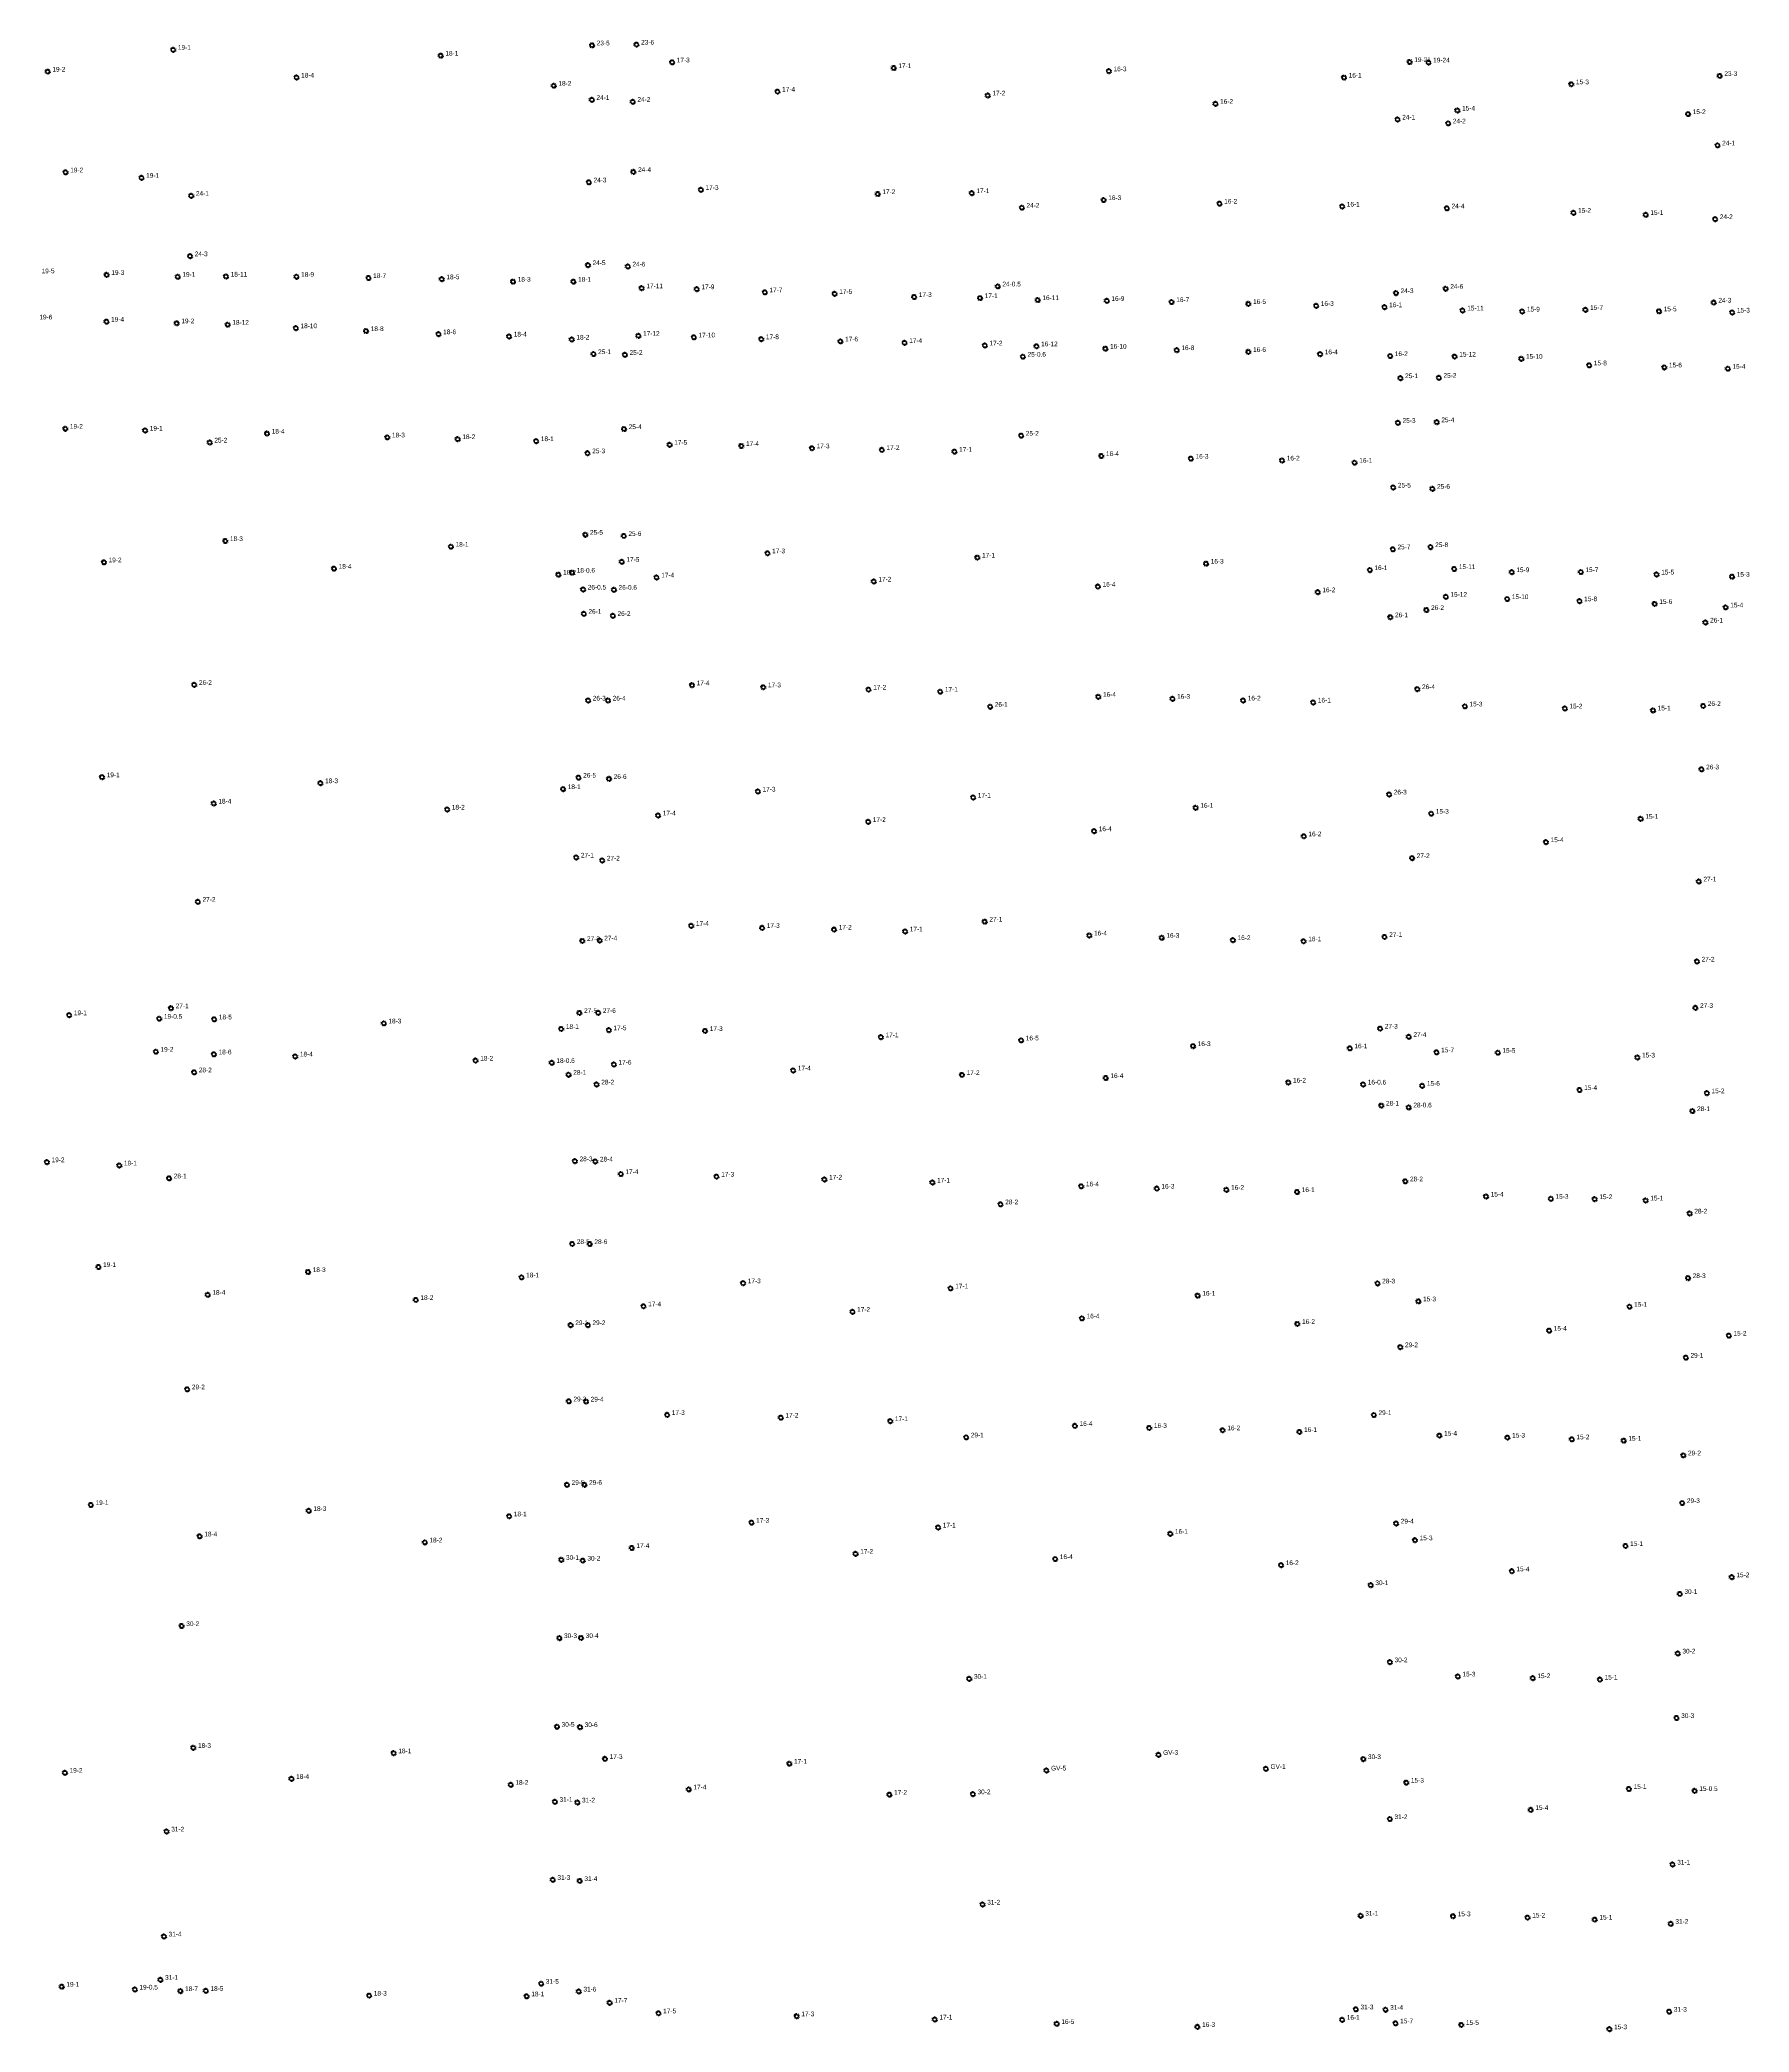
# Model space of a CAD drawing. Header units: inches. Extents: x 486468 to 494393, y 5455952 to 5461583.
# Drawn here: x 489153 to 489883, y 5456048 to 5456898 of the extents above; entities that cross this region are included whole.
import ezdxf

# ---------------------------------------------------------------- set-up
doc = ezdxf.new("R2010")
doc.units = ezdxf.units.IN
doc.header["$MEASUREMENT"] = 0
doc.layers.add('StreetLightingPoles', color=10, linetype='Continuous')

# ---------------------------------------------------------------- blocks, each defined once
blk = doc.blocks.new('Light')
at = {"color": 255}
for p, q in [((-0.71, 0.23), (-1.19, 0.39)), ((-0.44, 0.61), (-0.73, 1.01)), ((0, 0.75), (0, 1.25)), ((0.44, 0.61), (0.73, 1.01)), ((0.71, 0.23), (1.19, 0.39)), ((-0.71, -0.23), (-1.19, -0.39)), ((-0.44, -0.61), (-0.73, -1.01)), ((0, -0.75), (0, -1.25)), ((0.44, -0.61), (0.73, -1.01)), ((0.71, -0.23), (1.19, -0.39))]:
    blk.add_line(p, q, dxfattribs=at)
blk.add_circle((0, 0), 0.75, dxfattribs=at)

msp = doc.modelspace()

# ---------------------------------------------------------------- block references
at = {"layer": 'StreetLightingPoles'}
for p in [(489210.412, 5456894.069), (489389.129, 5456895.978), (489408.069, 5456896.297), (489324.55, 5456891.589), (489423.294, 5456888.726), (489517.853, 5456886.303), (489738.011, 5456888.87), (489746.064, 5456888.691), (489156.842, 5456884.776), (489263.018, 5456882.237), (489372.786, 5456878.755), (489609.68, 5456884.933), (489709.993, 5456882.212), (489806.991, 5456879.375), (489870.317, 5456882.919), (489389.013, 5456872.715), (489406.497, 5456871.877), (489468.259, 5456876.243), (489557.958, 5456874.589), (489655.142, 5456871.029), (489758.376, 5456868.158), (489732.854, 5456864.324), (489754.44, 5456862.683), (489856.828, 5456866.662), (489869.376, 5456853.297), (489164.466, 5456841.785), (489196.861, 5456839.467), (489387.766, 5456837.525), (489406.756, 5456841.976), (489435.579, 5456834.317), (489218.091, 5456831.796), (489511.026, 5456832.543), (489551.154, 5456832.938), (489572.513, 5456826.697), (489607.419, 5456829.967), (489656.891, 5456828.437), (489709.218, 5456827.19), (489753.886, 5456826.431), (489807.919, 5456824.546), (489838.752, 5456823.653), (489868.376, 5456821.841), (489217.595, 5456806.02), (489387.367, 5456802.22), (489404.37, 5456801.635), (489182, 5456798.028), (489212.314, 5456797.245), (489232.93, 5456797.333), (489262.983, 5456797.246), (489293.733, 5456796.724), (489324.997, 5456796.189), (489355.399, 5456795.144), (489381.183, 5456795.144), (489410.304, 5456792.345), (489433.811, 5456791.945), (489562.251, 5456793.143), (489753.378, 5456792.132), (489462.845, 5456790.609), (489492.629, 5456789.942), (489526.562, 5456788.614), (489554.682, 5456788.155), (489579.305, 5456787.306), (489608.774, 5456786.957), (489636.427, 5456786.455), (489669.184, 5456785.652), (489698.121, 5456784.827), (489727.297, 5456784.262), (489732.161, 5456790.28), (489813.02, 5456783.106), (489867.77, 5456786.225), (489181.912, 5456778.088), (489211.878, 5456777.392), (489233.627, 5456776.784), (489262.722, 5456775.304), (489760.591, 5456782.861), (489786.051, 5456782.424), (489844.428, 5456782.502), (489875.664, 5456781.985), (489292.687, 5456774.085), (489323.594, 5456772.739), (489353.719, 5456771.751), (489380.463, 5456770.443), (489408.899, 5456772.048), (489432.56, 5456771.385), (489461.334, 5456770.615), (489495.119, 5456769.674), (489522.477, 5456769.03), (489556.744, 5456767.917), (489578.77, 5456767.584), (489608.173, 5456766.566), (489389.727, 5456764.272), (489403.151, 5456763.925), (489572.973, 5456763.135), (489638.62, 5456765.942), (489669.184, 5456765.173), (489699.806, 5456764.186), (489729.702, 5456763.416), (489757.203, 5456763.176), (489785.672, 5456762.243), (489814.634, 5456759.454), (489846.669, 5456758.569), (489873.778, 5456758.001), (489734.069, 5456753.977), (489750.477, 5456754.134), (489164.332, 5456732.397), (489402.782, 5456732.266), (489733.006, 5456734.93), (489749.556, 5456735.19), (489198.41, 5456731.629), (489225.963, 5456726.521), (489250.425, 5456730.329), (489301.747, 5456728.708), (489331.777, 5456727.977), (489365.271, 5456727.105), (489422.216, 5456725.55), (489452.818, 5456725.047), (489482.954, 5456724.067), (489572.235, 5456729.433), (489387.203, 5456721.936), (489512.798, 5456723.36), (489543.77, 5456722.606), (489606.425, 5456720.763), (489644.66, 5456719.626), (489683.561, 5456718.85), (489714.52, 5456717.898), (489731.004, 5456707.306), (489747.713, 5456706.773), (489232.611, 5456684.493), (489328.892, 5456682.064), (489386.258, 5456687.171), (489402.663, 5456686.656), (489746.924, 5456681.909), (489180.845, 5456675.407), (489278.991, 5456672.691), (489401.805, 5456675.629), (489463.983, 5456679.254), (489553.536, 5456677.416), (489651.138, 5456674.827), (489730.833, 5456680.957), (489757.03, 5456672.542), (489374.747, 5456670.141), (489380.575, 5456670.996), (489416.647, 5456668.936), (489509.326, 5456667.205), (489604.982, 5456665.051), (489721.019, 5456672.092), (489781.584, 5456671.215), (489811.051, 5456671.249), (489843.381, 5456670.203), (489875.595, 5456669.273), (489385.315, 5456663.783), (489398.456, 5456663.697), (489698.798, 5456662.657), (489753.447, 5456660.706), (489779.644, 5456659.735), (489810.507, 5456658.815), (489842.567, 5456657.648), (489872.848, 5456656.172), (489385.611, 5456653.443), (489398.012, 5456652.55), (489729.775, 5456651.963), (489745.15, 5456655.068), (489864.226, 5456649.709), (489219.377, 5456623.116), (489431.772, 5456622.957), (489462.191, 5456622.081), (489387.446, 5456616.436), (489395.934, 5456616.436), (489507.115, 5456621.087), (489537.698, 5456620.202), (489559.012, 5456613.784), (489605.17, 5456618.016), (489636.793, 5456617.182), (489666.938, 5456616.468), (489696.862, 5456615.592), (489741.298, 5456621.298), (489761.57, 5456613.939), (489804.229, 5456613.041), (489863.264, 5456614.131), (489841.856, 5456612.215), (489180.017, 5456583.717), (489273.209, 5456581.177), (489383.332, 5456583.531), (489396.381, 5456582.992), (489862.532, 5456587.079), (489227.679, 5456572.49), (489376.766, 5456578.65), (489459.892, 5456577.596), (489551.771, 5456575.046), (489646.692, 5456570.654), (489729.26, 5456576.37), (489327.292, 5456569.925), (489417.302, 5456567.382), (489506.95, 5456564.656), (489747.2, 5456568.139), (489836.598, 5456565.981), (489603.352, 5456560.695), (489692.841, 5456558.513), (489796.183, 5456556.015), (489382.382, 5456549.445), (489393.45, 5456548.16), (489739.047, 5456549.213), (489861.385, 5456539.252), (489220.926, 5456530.573), (489431.45, 5456520.306), (489556.675, 5456522.094), (489384.973, 5456513.864), (489392.356, 5456514.064), (489461.695, 5456519.412), (489492.403, 5456518.703), (489522.716, 5456517.903), (489601.335, 5456516.187), (489632.209, 5456515.22), (489662.59, 5456514.213), (489692.751, 5456513.714), (489727.304, 5456515.557), (489860.616, 5456505.067), (489166.023, 5456482.178), (489204.439, 5456480.67), (489209.457, 5456485.139), (489227.881, 5456480.403), (489300.251, 5456478.684), (489383.721, 5456483.132), (489391.743, 5456483.155), (489859.958, 5456485.285), (489375.979, 5456476.308), (489396.291, 5456475.76), (489437.367, 5456475.451), (489512.394, 5456472.778), (489572.227, 5456471.437), (489645.573, 5456468.997), (489725.421, 5456476.448), (489737.628, 5456472.932), (489202.987, 5456466.6), (489227.763, 5456465.475), (489262.464, 5456464.571), (489339.422, 5456462.814), (489371.929, 5456461.83), (489398.433, 5456461.121), (489712.468, 5456468.041), (489749.47, 5456466.342), (489775.626, 5456466.165), (489835.181, 5456464.132), (489219.323, 5456457.811), (489379.107, 5456456.766), (489391.061, 5456452.614), (489474.938, 5456458.591), (489546.971, 5456456.677), (489608.336, 5456455.375), (489686.245, 5456453.431), (489718.167, 5456452.601), (489743.381, 5456452.071), (489725.925, 5456443.605), (489810.513, 5456450.269), (489864.85, 5456448.88), (489737.615, 5456442.829), (489858.658, 5456441.278), (489156.504, 5456419.466), (489187.377, 5456418.08), (489381.805, 5456419.881), (489390.501, 5456419.754), (489208.63, 5456412.565), (489401.388, 5456414.399), (489442.253, 5456413.314), (489488.287, 5456412.057), (489534.369, 5456410.772), (489597.881, 5456409.157), (489736.161, 5456411.292), (489563.439, 5456401.484), (489630.114, 5456408.195), (489659.808, 5456407.667), (489689.975, 5456406.733), (489770.607, 5456404.804), (489798.269, 5456403.859), (489816.971, 5456403.7), (489838.718, 5456403.119), (489857.5, 5456397.583), (489380.637, 5456384.576), (489388.146, 5456384.543), (489178.5, 5456374.754), (489267.924, 5456372.599), (489359.019, 5456370.314), (489453.591, 5456367.812), (489724.285, 5456367.742), (489856.817, 5456370.018), (489225.116, 5456362.88), (489313.914, 5456360.684), (489411.096, 5456357.978), (489542.104, 5456365.612), (489647.551, 5456362.506), (489741.742, 5456360.091), (489379.975, 5456349.953), (489387.314, 5456349.955), (489500.269, 5456355.636), (489598.163, 5456352.815), (489690.081, 5456350.452), (489831.826, 5456357.795), (489797.53, 5456347.571), (489874.235, 5456345.442), (489734.036, 5456340.536), (489855.864, 5456336.057), (489216.373, 5456322.554), (489379.201, 5456317.418), (489386.539, 5456317.348), (489421.173, 5456311.626), (489469.668, 5456310.47), (489516.379, 5456308.969), (489722.742, 5456311.577), (489548.762, 5456302.039), (489595.169, 5456306.933), (489626.892, 5456306.065), (489658.21, 5456305.083), (489690.983, 5456304.364), (489750.724, 5456302.794), (489779.741, 5456301.946), (489807.21, 5456301.226), (489829.349, 5456300.633), (489854.807, 5456294.37), (489378.415, 5456281.778), (489385.854, 5456281.836), (489175.268, 5456273.186), (489854.327, 5456274.027), (489268.226, 5456270.678), (489353.747, 5456268.378), (489457.167, 5456265.651), (489732.235, 5456265.312), (489221.673, 5456259.818), (489317.75, 5456257.234), (489536.8, 5456263.587), (489635.868, 5456260.918), (489740.278, 5456258.153), (489376.012, 5456249.79), (489385.15, 5456249.463), (489406.064, 5456254.858), (489501.573, 5456252.39), (489586.762, 5456250.128), (489683.146, 5456247.535), (489830.126, 5456255.717), (489721.4, 5456239.011), (489781.615, 5456244.927), (489875.47, 5456242.384), (489853.297, 5456235.249), (489213.982, 5456221.555), (489375.183, 5456216.411), (489384.43, 5456216.465), (489729.597, 5456206.111), (489852.43, 5456209.844), (489550.089, 5456199.054), (489758.573, 5456200.047), (489790.541, 5456199.325), (489819.209, 5456198.707), (489851.901, 5456182.318), (489374.143, 5456178.584), (489383.985, 5456178.433), (489218.973, 5456169.579), (489304.468, 5456167.279), (489394.636, 5456164.856), (489473.305, 5456162.813), (489630.83, 5456166.601), (489718.25, 5456164.787), (489164.179, 5456158.95), (489260.856, 5456156.34), (489583.018, 5456159.932), (489676.649, 5456160.612), (489736.579, 5456154.73), (489354.437, 5456153.824), (489373.281, 5456146.548), (489382.856, 5456146.283), (489430.386, 5456151.848), (489516.011, 5456149.598), (489551.632, 5456149.799), (489831.583, 5456152.031), (489859.635, 5456151.2), (489729.557, 5456139.196), (489789.679, 5456143.095), (489207.569, 5456133.892), (489372.35, 5456113.257), (489383.854, 5456112.79), (489850.203, 5456119.793), (489555.771, 5456102.727), (489717.084, 5456097.94), (489756.521, 5456097.728), (489788.34, 5456097.153), (489816.991, 5456096.289), (489849.423, 5456094.516), (489206.45, 5456089.113), (489204.944, 5456070.608), (489367.416, 5456068.947), (489162.82, 5456067.677), (489194.018, 5456066.461), (489213.451, 5456065.803), (489224.297, 5456065.904), (489294.008, 5456063.873), (489361.21, 5456063.56), (489383.449, 5456065.615), (489396.627, 5456060.808), (489417.492, 5456056.323), (489476.432, 5456055.064), (489535.373, 5456053.671), (489709.212, 5456053.559), (489715.063, 5456058.024), (489727.709, 5456057.835), (489731.987, 5456052.049), (489848.78, 5456057.008), (489587.407, 5456051.795), (489647.46, 5456050.507), (489760.047, 5456051.351), (489823.256, 5456049.527)]:
    msp.add_blockref('Light', p, dxfattribs=at)

# ---------------------------------------------------------------- texts
for s, p in [('19-1', (489212.412, 5456894.069)), ('23-5', (489391.129, 5456895.978)), ('23-6', (489410.069, 5456896.297)), ('19-2', (489158.842, 5456884.776)), ('18-1', (489326.55, 5456891.589)), ('17-3', (489425.294, 5456888.726)), ('17-1', (489519.853, 5456886.303)), ('16-3', (489611.68, 5456884.933)), ('19-21', (489740.011, 5456888.87)), ('19-24', (489748.064, 5456888.691)), ('18-4', (489265.018, 5456882.237)), ('18-2', (489374.786, 5456878.755)), ('17-4', (489470.259, 5456876.243)), ('16-1', (489711.993, 5456882.212)), ('15-3', (489808.991, 5456879.375)), ('23-3', (489872.317, 5456882.919)), ('24-1', (489391.013, 5456872.715)), ('24-2', (489408.497, 5456871.877)), ('17-2', (489559.958, 5456874.589)), ('16-2', (489657.142, 5456871.029)), ('15-4', (489760.376, 5456868.158)), ('24-1', (489734.854, 5456864.324)), ('24-2', (489756.44, 5456862.683)), ('15-2', (489858.828, 5456866.662)), ('24-1', (489871.376, 5456853.297)), ('19-2', (489166.466, 5456841.785)), ('24-4', (489408.756, 5456841.976)), ('19-1', (489198.861, 5456839.467)), ('24-3', (489389.766, 5456837.525)), ('17-3', (489437.579, 5456834.317)), ('24-1', (489220.091, 5456831.796)), ('17-2', (489513.026, 5456832.543)), ('17-1', (489553.154, 5456832.938)), ('24-2', (489574.513, 5456826.697)), ('16-3', (489609.419, 5456829.967)), ('16-2', (489658.891, 5456828.437)), ('16-1', (489711.218, 5456827.19)), ('24-4', (489755.886, 5456826.431)), ('15-2', (489809.919, 5456824.546)), ('15-1', (489840.752, 5456823.653)), ('24-2', (489870.376, 5456821.841)), ('24-3', (489219.595, 5456806.02)), ('24-5', (489389.367, 5456802.22)), ('24-6', (489406.37, 5456801.635)), ('19-5', (489154.245, 5456798.727)), ('19-3', (489184, 5456798.028)), ('19-1', (489214.314, 5456797.245)), ('18-11', (489234.93, 5456797.333)), ('18-9', (489264.983, 5456797.246)), ('18-7', (489295.733, 5456796.724)), ('18-5', (489326.997, 5456796.189)), ('18-3', (489357.399, 5456795.144)), ('18-1', (489383.183, 5456795.144)), ('17-11', (489412.304, 5456792.345)), ('17-9', (489435.811, 5456791.945)), ('24-0.5', (489564.251, 5456793.143)), ('24-6', (489755.378, 5456792.132)), ('17-7', (489464.845, 5456790.609)), ('17-5', (489494.629, 5456789.942)), ('17-3', (489528.562, 5456788.614)), ('17-1', (489556.682, 5456788.155)), ('16-11', (489581.305, 5456787.306)), ('16-9', (489610.774, 5456786.957)), ('16-7', (489638.427, 5456786.455)), ('16-5', (489671.184, 5456785.652)), ('16-3', (489700.121, 5456784.827)), ('16-1', (489729.297, 5456784.262)), ('24-3', (489734.161, 5456790.28)), ('15-11', (489762.591, 5456782.861)), ('15-9', (489788.051, 5456782.424)), ('15-7', (489815.02, 5456783.106)), ('15-5', (489846.428, 5456782.502)), ('24-3', (489869.77, 5456786.225)), ('19-6', (489153.287, 5456779.048)), ('19-4', (489183.912, 5456778.088)), ('19-2', (489213.878, 5456777.392)), ('18-12', (489235.627, 5456776.784)), ('18-10', (489264.722, 5456775.304)), ('18-8', (489294.687, 5456774.085)), ('15-3', (489877.664, 5456781.985)), ('18-6', (489325.594, 5456772.739)), ('18-4', (489355.719, 5456771.751)), ('18-2', (489382.463, 5456770.443)), ('17-12', (489410.899, 5456772.048)), ('17-10', (489434.56, 5456771.385)), ('17-8', (489463.334, 5456770.615)), ('17-6', (489497.119, 5456769.674)), ('17-4', (489524.477, 5456769.03)), ('17-2', (489558.744, 5456767.917)), ('16-12', (489580.77, 5456767.584)), ('16-10', (489610.173, 5456766.566)), ('16-8', (489640.62, 5456765.942)), ('25-1', (489391.727, 5456764.272)), ('25-2', (489405.151, 5456763.925)), ('25-0.6', (489574.973, 5456763.135)), ('16-6', (489671.184, 5456765.173)), ('16-4', (489701.806, 5456764.186)), ('16-2', (489731.702, 5456763.416)), ('15-12', (489759.203, 5456763.176)), ('15-10', (489787.672, 5456762.243)), ('15-8', (489816.634, 5456759.454)), ('15-6', (489848.669, 5456758.569)), ('15-4', (489875.778, 5456758.001)), ('25-1', (489736.069, 5456753.977)), ('25-2', (489752.477, 5456754.134)), ('19-2', (489166.332, 5456732.397)), ('19-1', (489200.41, 5456731.629)), ('25-4', (489404.782, 5456732.266)), ('25-3', (489735.006, 5456734.93)), ('25-4', (489751.556, 5456735.19)), ('25-2', (489227.963, 5456726.521)), ('18-4', (489252.425, 5456730.329)), ('18-3', (489303.747, 5456728.708)), ('18-2', (489333.777, 5456727.977)), ('18-1', (489367.271, 5456727.105)), ('17-5', (489424.216, 5456725.55)), ('17-4', (489454.818, 5456725.047)), ('17-3', (489484.954, 5456724.067)), ('17-2', (489514.798, 5456723.36)), ('25-2', (489574.235, 5456729.433)), ('25-3', (489389.203, 5456721.936)), ('17-1', (489545.77, 5456722.606)), ('16-4', (489608.425, 5456720.763)), ('16-3', (489646.66, 5456719.626)), ('16-2', (489685.561, 5456718.85)), ('16-1', (489716.52, 5456717.898)), ('25-5', (489733.004, 5456707.306)), ('25-6', (489749.713, 5456706.773)), ('18-3', (489234.611, 5456684.493)), ('18-1', (489330.892, 5456682.064)), ('25-5', (489388.258, 5456687.171)), ('25-6', (489404.663, 5456686.656)), ('25-7', (489732.833, 5456680.957)), ('25-8', (489748.924, 5456681.909)), ('19-2', (489182.845, 5456675.407)), ('18-4', (489280.991, 5456672.691)), ('17-5', (489403.805, 5456675.629)), ('17-3', (489465.983, 5456679.254)), ('17-1', (489555.536, 5456677.416)), ('16-3', (489653.138, 5456674.827)), ('16-1', (489723.019, 5456672.092)), ('15-11', (489759.03, 5456672.542)), ('18-2', (489376.747, 5456670.141)), ('18-0.6', (489382.575, 5456670.996)), ('26-0.5', (489387.315, 5456663.783)), ('26-0.6', (489400.456, 5456663.697)), ('17-4', (489418.647, 5456668.936)), ('17-2', (489511.326, 5456667.205)), ('16-4', (489606.982, 5456665.051)), ('15-9', (489783.584, 5456671.215)), ('15-7', (489813.051, 5456671.249)), ('15-5', (489845.381, 5456670.203)), ('15-3', (489877.595, 5456669.273)), ('16-2', (489700.798, 5456662.657)), ('26-2', (489747.15, 5456655.068)), ('15-12', (489755.447, 5456660.706)), ('15-10', (489781.644, 5456659.735)), ('15-8', (489812.507, 5456658.815)), ('15-6', (489844.567, 5456657.648)), ('15-4', (489874.848, 5456656.172)), ('26-1', (489387.611, 5456653.443)), ('26-2', (489400.012, 5456652.55)), ('26-1', (489731.775, 5456651.963)), ('26-1', (489866.226, 5456649.709)), ('26-2', (489221.377, 5456623.116)), ('17-4', (489433.772, 5456622.957)), ('17-3', (489464.191, 5456622.081)), ('17-2', (489509.115, 5456621.087)), ('26-4', (489743.298, 5456621.298)), ('26-3', (489389.446, 5456616.436)), ('26-4', (489397.934, 5456616.436)), ('17-1', (489539.698, 5456620.202)), ('26-1', (489561.012, 5456613.784)), ('16-4', (489607.17, 5456618.016)), ('16-3', (489638.793, 5456617.182)), ('16-2', (489668.938, 5456616.468)), ('16-1', (489698.862, 5456615.592)), ('15-3', (489763.57, 5456613.939)), ('15-2', (489806.229, 5456613.041)), ('26-2', (489865.264, 5456614.131)), ('15-1', (489843.856, 5456612.215)), ('26-3', (489864.532, 5456587.079)), ('19-1', (489182.017, 5456583.717)), ('18-3', (489275.209, 5456581.177)), ('18-1', (489378.766, 5456578.65)), ('26-5', (489385.332, 5456583.531)), ('26-6', (489398.381, 5456582.992)), ('18-4', (489229.679, 5456572.49)), ('18-2', (489329.292, 5456569.925)), ('17-3', (489461.892, 5456577.596)), ('17-1', (489553.771, 5456575.046)), ('16-1', (489648.692, 5456570.654)), ('26-3', (489731.26, 5456576.37)), ('17-4', (489419.302, 5456567.382)), ('17-2', (489508.95, 5456564.656)), ('15-3', (489749.2, 5456568.139)), ('15-1', (489838.598, 5456565.981)), ('16-4', (489605.352, 5456560.695)), ('16-2', (489694.841, 5456558.513)), ('15-4', (489798.183, 5456556.015)), ('27-1', (489384.382, 5456549.445)), ('27-2', (489395.45, 5456548.16)), ('27-2', (489741.047, 5456549.213)), ('27-1', (489863.385, 5456539.252)), ('27-2', (489222.926, 5456530.573)), ('17-4', (489433.45, 5456520.306)), ('17-3', (489463.695, 5456519.412)), ('17-2', (489494.403, 5456518.703)), ('27-1', (489558.675, 5456522.094)), ('27-3', (489386.973, 5456513.864)), ('27-4', (489394.356, 5456514.064)), ('17-1', (489524.716, 5456517.903)), ('16-4', (489603.335, 5456516.187)), ('16-3', (489634.209, 5456515.22)), ('16-2', (489664.59, 5456514.213)), ('16-1', (489694.751, 5456513.714)), ('27-1', (489729.304, 5456515.557)), ('27-2', (489862.616, 5456505.067)), ('27-1', (489211.457, 5456485.139)), ('27-3', (489861.958, 5456485.285)), ('19-1', (489168.023, 5456482.178)), ('19-0.5', (489206.439, 5456480.67)), ('18-5', (489229.881, 5456480.403)), ('18-3', (489302.251, 5456478.684)), ('18-1', (489377.979, 5456476.308)), ('27-5', (489385.721, 5456483.132)), ('27-6', (489393.743, 5456483.155)), ('27-3', (489727.421, 5456476.448)), ('17-5', (489398.291, 5456475.76)), ('17-3', (489439.367, 5456475.451)), ('17-1', (489514.394, 5456472.778)), ('16-5', (489574.227, 5456471.437)), ('16-3', (489647.573, 5456468.997)), ('16-1', (489714.468, 5456468.041)), ('27-4', (489739.628, 5456472.932)), ('19-2', (489204.987, 5456466.6)), ('18-6', (489229.763, 5456465.475)), ('18-4', (489264.464, 5456464.571)), ('18-2', (489341.422, 5456462.814)), ('18-0.6', (489373.929, 5456461.83)), ('17-6', (489400.433, 5456461.121)), ('15-7', (489751.47, 5456466.342)), ('15-5', (489777.626, 5456466.165)), ('15-3', (489837.181, 5456464.132)), ('28-2', (489221.323, 5456457.811)), ('28-1', (489381.107, 5456456.766)), ('28-2', (489393.061, 5456452.614)), ('17-4', (489476.938, 5456458.591)), ('17-2', (489548.971, 5456456.677)), ('16-4', (489610.336, 5456455.375)), ('16-2', (489688.245, 5456453.431)), ('16-0.6', (489720.167, 5456452.601)), ('15-6', (489745.381, 5456452.071)), ('28-1', (489727.925, 5456443.605)), ('28-0.6', (489739.615, 5456442.829)), ('15-4', (489812.513, 5456450.269)), ('15-2', (489866.85, 5456448.88)), ('28-1', (489860.658, 5456441.278)), ('19-2', (489158.504, 5456419.466)), ('19-1', (489189.377, 5456418.08)), ('28-3', (489383.805, 5456419.881)), ('28-4', (489392.501, 5456419.754)), ('28-1', (489210.63, 5456412.565)), ('17-4', (489403.388, 5456414.399)), ('17-3', (489444.253, 5456413.314)), ('17-2', (489490.287, 5456412.057)), ('17-1', (489536.369, 5456410.772)), ('16-4', (489599.881, 5456409.157)), ('16-3', (489632.114, 5456408.195)), ('28-2', (489738.161, 5456411.292)), ('28-2', (489565.439, 5456401.484)), ('16-2', (489661.808, 5456407.667)), ('16-1', (489691.975, 5456406.733)), ('15-4', (489772.607, 5456404.804)), ('15-3', (489800.269, 5456403.859)), ('15-2', (489818.971, 5456403.7)), ('15-1', (489840.718, 5456403.119)), ('28-2', (489859.5, 5456397.583)), ('28-5', (489382.637, 5456384.576)), ('28-6', (489390.146, 5456384.543)), ('19-1', (489180.5, 5456374.754)), ('18-3', (489269.924, 5456372.599)), ('18-1', (489361.019, 5456370.314)), ('17-3', (489455.591, 5456367.812)), ('28-3', (489726.285, 5456367.742)), ('28-3', (489858.817, 5456370.018)), ('18-4', (489227.116, 5456362.88)), ('18-2', (489315.914, 5456360.684)), ('17-4', (489413.096, 5456357.978)), ('17-1', (489544.104, 5456365.612)), ('16-1', (489649.551, 5456362.506)), ('15-3', (489743.742, 5456360.091)), ('15-1', (489833.826, 5456357.795)), ('29-1', (489381.975, 5456349.953)), ('29-2', (489389.314, 5456349.955)), ('17-2', (489502.269, 5456355.636)), ('16-4', (489600.163, 5456352.815)), ('16-2', (489692.081, 5456350.452)), ('29-2', (489736.036, 5456340.536)), ('15-4', (489799.53, 5456347.571)), ('15-2', (489876.235, 5456345.442)), ('29-1', (489857.864, 5456336.057)), ('29-2', (489218.373, 5456322.554)), ('29-3', (489381.201, 5456317.418)), ('29-4', (489388.539, 5456317.348)), ('17-3', (489423.173, 5456311.626)), ('17-2', (489471.668, 5456310.47)), ('17-1', (489518.379, 5456308.969)), ('16-4', (489597.169, 5456306.933)), ('29-1', (489724.742, 5456311.577)), ('29-1', (489550.762, 5456302.039)), ('16-3', (489628.892, 5456306.065)), ('16-2', (489660.21, 5456305.083)), ('16-1', (489692.983, 5456304.364)), ('15-4', (489752.724, 5456302.794)), ('15-3', (489781.741, 5456301.946)), ('15-2', (489809.21, 5456301.226)), ('15-1', (489831.349, 5456300.633)), ('29-2', (489856.807, 5456294.37)), ('29-5', (489380.415, 5456281.778)), ('29-6', (489387.854, 5456281.836)), ('19-1', (489177.268, 5456273.186)), ('29-3', (489856.327, 5456274.027)), ('18-3', (489270.226, 5456270.678)), ('18-1', (489355.747, 5456268.378)), ('17-3', (489459.167, 5456265.651)), ('29-4', (489734.235, 5456265.312)), ('18-4', (489223.673, 5456259.818)), ('18-2', (489319.75, 5456257.234)), ('17-1', (489538.8, 5456263.587)), ('16-1', (489637.868, 5456260.918)), ('15-3', (489742.278, 5456258.153)), ('15-1', (489832.126, 5456255.717)), ('30-1', (489378.012, 5456249.79)), ('30-2', (489387.15, 5456249.463)), ('17-4', (489408.064, 5456254.858)), ('17-2', (489503.573, 5456252.39)), ('16-4', (489588.762, 5456250.128)), ('16-2', (489685.146, 5456247.535)), ('30-1', (489723.4, 5456239.011)), ('15-4', (489783.615, 5456244.927)), ('15-2', (489877.47, 5456242.384)), ('30-1', (489855.297, 5456235.249)), ('30-2', (489215.982, 5456221.555)), ('30-3', (489377.183, 5456216.411)), ('30-4', (489386.43, 5456216.465)), ('30-2', (489731.597, 5456206.111)), ('30-2', (489854.43, 5456209.844)), ('30-1', (489552.089, 5456199.054)), ('15-3', (489760.573, 5456200.047)), ('15-2', (489792.541, 5456199.325)), ('15-1', (489821.209, 5456198.707)), ('30-3', (489853.901, 5456182.318)), ('30-5', (489376.143, 5456178.584)), ('30-6', (489385.985, 5456178.433)), ('18-3', (489220.973, 5456169.579)), ('18-1', (489306.468, 5456167.279)), ('17-3', (489396.636, 5456164.856)), ('17-1', (489475.305, 5456162.813)), ('GV-3', (489632.83, 5456166.601)), ('30-3', (489720.25, 5456164.787)), ('19-2', (489166.179, 5456158.95)), ('18-4', (489262.856, 5456156.34)), ('18-2', (489356.437, 5456153.824)), ('GV-5', (489585.018, 5456159.932)), ('GV-1', (489678.649, 5456160.612)), ('15-3', (489738.579, 5456154.73)), ('31-1', (489375.281, 5456146.548)), ('31-2', (489384.856, 5456146.283)), ('17-4', (489432.386, 5456151.848)), ('17-2', (489518.011, 5456149.598)), ('30-2', (489553.632, 5456149.799)), ('15-1', (489833.583, 5456152.031)), ('15-0.5', (489861.635, 5456151.2)), ('31-2', (489731.557, 5456139.196)), ('15-4', (489791.679, 5456143.095)), ('31-2', (489209.569, 5456133.892)), ('31-1', (489852.203, 5456119.793)), ('31-3', (489374.35, 5456113.257)), ('31-4', (489385.854, 5456112.79)), ('31-2', (489557.771, 5456102.727)), ('31-1', (489719.084, 5456097.94)), ('15-3', (489758.521, 5456097.728)), ('15-2', (489790.34, 5456097.153)), ('15-1', (489818.991, 5456096.289)), ('31-2', (489851.423, 5456094.516)), ('31-4', (489208.45, 5456089.113)), ('31-1', (489206.944, 5456070.608)), ('31-5', (489369.416, 5456068.947)), ('19-1', (489164.82, 5456067.677)), ('19-0.5', (489196.018, 5456066.461)), ('18-7', (489215.451, 5456065.803)), ('18-5', (489226.297, 5456065.904)), ('18-3', (489296.008, 5456063.873)), ('18-1', (489363.21, 5456063.56)), ('31-6', (489385.449, 5456065.615)), ('17-7', (489398.627, 5456060.808)), ('17-5', (489419.492, 5456056.323)), ('17-3', (489478.432, 5456055.064)), ('17-1', (489537.373, 5456053.671)), ('16-5', (489589.407, 5456051.795)), ('16-1', (489711.212, 5456053.559)), ('31-3', (489717.063, 5456058.024)), ('31-4', (489729.709, 5456057.835)), ('15-7', (489733.987, 5456052.049)), ('15-5', (489762.047, 5456051.351)), ('31-3', (489850.78, 5456057.008)), ('16-3', (489649.46, 5456050.507)), ('15-3', (489825.256, 5456049.527))]:
    msp.add_text(s, height=2, dxfattribs=at).set_placement(p)

doc.saveas('drawing.dxf')
